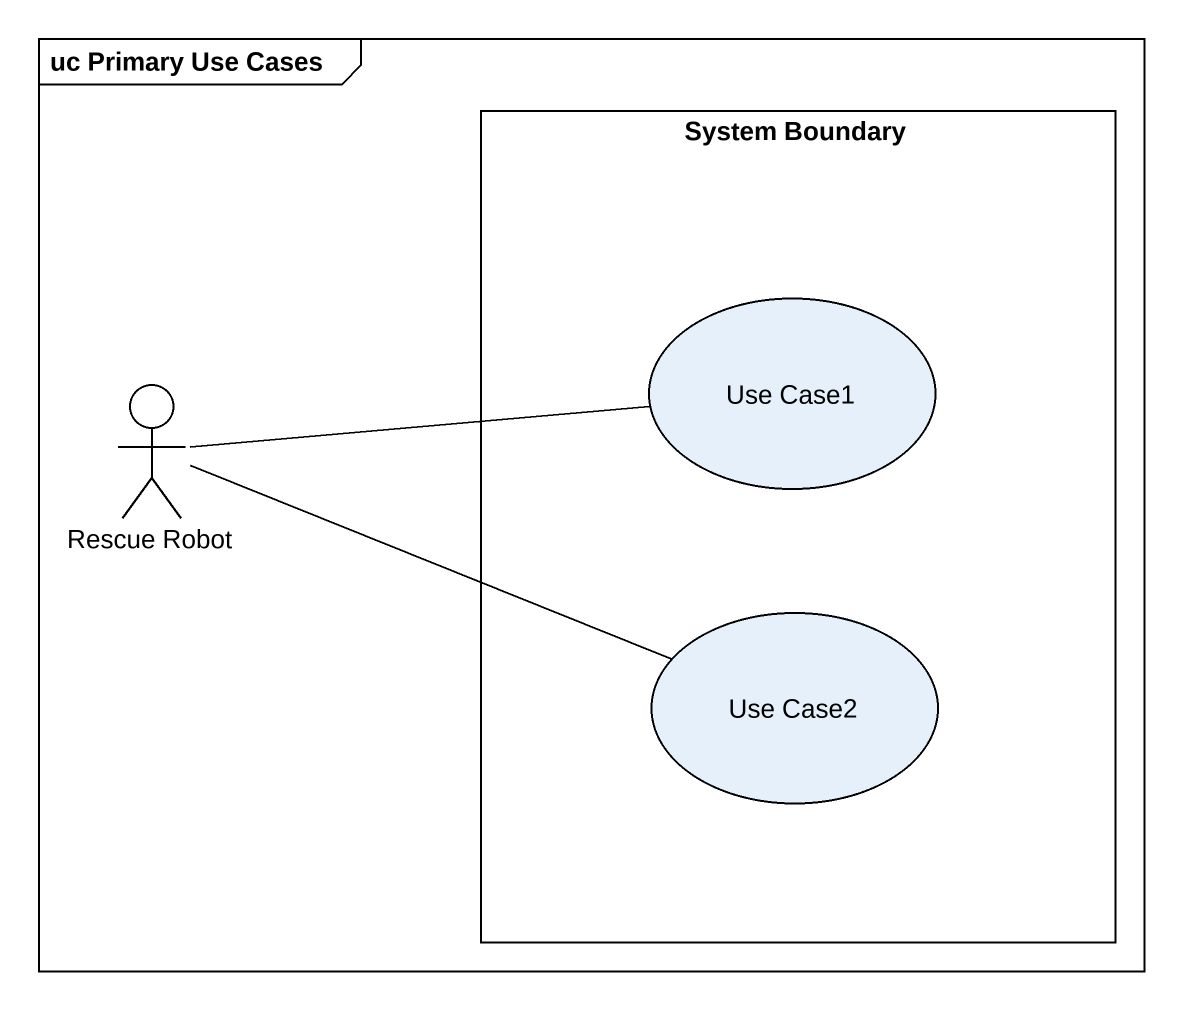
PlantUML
@startuml
mainframe uc Primary Use Cases
rectangle "System Boundary" as System_Boundary {
  usecase "Use Case1" as Use_Case1
  usecase "Use Case2" as Use_Case2
}
actor "Rescue Robot" as Rescue_Robot
Rescue_Robot -right- Use_Case1
Rescue_Robot -right- Use_Case2
@enduml
